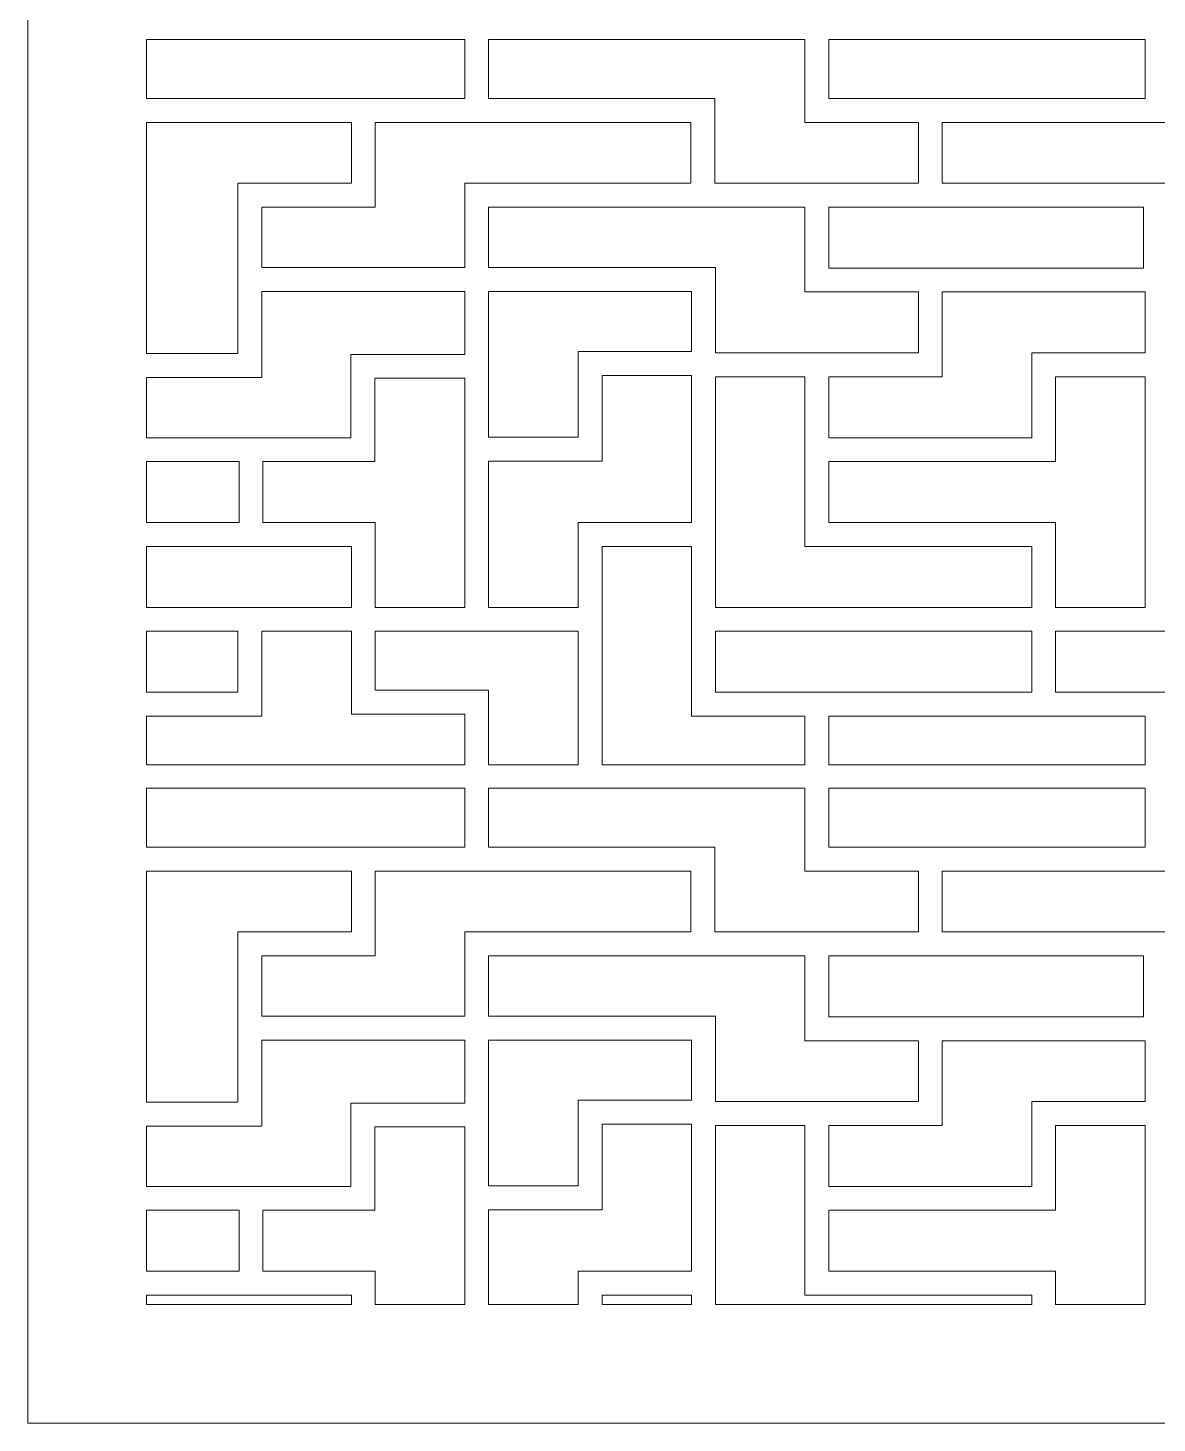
# Model space of a CAD drawing. Header units: centimetres. Extents: x -27.5 to -15.4, y -3.9 to 9.5.
# Drawn here: x -21.109 to -17.878, y -3.792 to 0.199 of the extents above; entities that cross this region are included whole.
import ezdxf

# ---------------------------------------------------------------- set-up
doc = ezdxf.new("R2010")
doc.units = ezdxf.units.CM
doc.header["$MEASUREMENT"] = 0
doc.layers.add('layer 1', color=7, linetype='Continuous')

msp = doc.modelspace()

# ---------------------------------------------------------------- linework, layer by layer
at = {"layer": 'layer 1', "color": 7, "lineweight": 9}
for points, knots in [([(-21.10932, -3.79231), (-21.10932, -3.79231), (-15.37172, -3.79231), (-15.37172, -3.79231), (-15.37172, -3.79231), (-15.37172, -3.79231), (-15.37172, 9.52009), (-15.37172, 9.52009), (-15.37172, 9.52009), (-15.37172, 9.52009), (-21.10932, 9.52009), (-21.10932, 9.52009), (-21.10932, 9.52009), (-21.10932, 9.52009), (-21.10932, -3.79231), (-21.10932, -3.79231)], [0, 0, 0, 0, 0.2, 0.2, 0.2, 0.2, 0.4, 0.4, 0.4, 0.4, 0.6, 0.6, 0.6, 0.6, 1, 1, 1, 1]), ([(-20.77015, -0.00322), (-20.77015, -0.00322), (-20.77015, 0.16549), (-20.77015, 0.16549), (-20.77015, 0.16549), (-20.77015, 0.16549), (-19.85927, 0.16549), (-19.85927, 0.16549), (-19.85927, 0.16549), (-19.85927, 0.16549), (-19.85927, -0.00322), (-19.85927, -0.00322), (-19.85927, -0.00322), (-19.85927, -0.00322), (-20.14967, -0.00322), (-20.14967, -0.00322), (-20.14967, -0.00322), (-20.14967, -0.00322), (-20.77015, -0.00322), (-20.77015, -0.00322)], [0, 0, 0, 0, 0.1666667, 0.1666667, 0.1666667, 0.1666667, 0.3333333, 0.3333333, 0.3333333, 0.3333333, 0.5, 0.5, 0.5, 0.5, 0.6666667, 0.6666667, 0.6666667, 0.6666667, 1, 1, 1, 1]), ([(-19.79103, 0.16549), (-19.79103, 0.16549), (-18.88584, 0.16549), (-18.88584, 0.16549), (-18.88584, 0.16549), (-18.88584, 0.16549), (-18.88584, -0.07146), (-18.88584, -0.07146), (-18.88584, -0.07146), (-18.88584, -0.07146), (-18.56136, -0.07146), (-18.56136, -0.07146), (-18.56136, -0.07146), (-18.56136, -0.07146), (-18.56136, -0.24585), (-18.56136, -0.24585), (-18.56136, -0.24585), (-18.56136, -0.24585), (-18.85172, -0.24585), (-18.85172, -0.24585), (-18.85172, -0.24585), (-18.85172, -0.24585), (-19.14396, -0.24585), (-19.14396, -0.24585), (-19.14396, -0.24585), (-19.14396, -0.24585), (-19.14396, -0.00322), (-19.14396, -0.00322), (-19.14396, -0.00322), (-19.14396, -0.00322), (-19.79103, -0.00322), (-19.79103, -0.00322), (-19.79103, -0.00322), (-19.79103, -0.00322), (-19.79103, 0.16549), (-19.79103, 0.16549)], [0, 0, 0, 0, 0.1, 0.1, 0.1, 0.1, 0.2, 0.2, 0.2, 0.2, 0.3, 0.3, 0.3, 0.3, 0.4, 0.4, 0.4, 0.4, 0.5, 0.5, 0.5, 0.5, 0.6, 0.6, 0.6, 0.6, 0.7, 0.7, 0.7, 0.7, 0.8, 0.8, 0.8, 0.8, 1, 1, 1, 1]), ([(-18.8176, 0.16549), (-18.8176, 0.16549), (-17.9124, 0.16549), (-17.9124, 0.16549), (-17.9124, 0.16549), (-17.9124, 0.16549), (-17.9124, -0.00322), (-17.9124, -0.00322), (-17.9124, -0.00322), (-17.9124, -0.00322), (-18.52724, -0.00322), (-18.52724, -0.00322), (-18.52724, -0.00322), (-18.52724, -0.00322), (-18.8176, -0.00322), (-18.8176, -0.00322), (-18.8176, -0.00322), (-18.8176, -0.00322), (-18.8176, 0.16549), (-18.8176, 0.16549)], [0, 0, 0, 0, 0.1666667, 0.1666667, 0.1666667, 0.1666667, 0.3333333, 0.3333333, 0.3333333, 0.3333333, 0.5, 0.5, 0.5, 0.5, 0.6666667, 0.6666667, 0.6666667, 0.6666667, 1, 1, 1, 1]), ([(-20.77015, -0.73296), (-20.77015, -0.73296), (-20.77015, -0.07146), (-20.77015, -0.07146), (-20.77015, -0.07146), (-20.77015, -0.07146), (-20.1838, -0.07146), (-20.1838, -0.07146), (-20.1838, -0.07146), (-20.1838, -0.07146), (-20.1838, -0.24585), (-20.1838, -0.24585), (-20.1838, -0.24585), (-20.1838, -0.24585), (-20.50823, -0.24585), (-20.50823, -0.24585), (-20.50823, -0.24585), (-20.50823, -0.24585), (-20.50823, -0.52106), (-20.50823, -0.52106), (-20.50823, -0.52106), (-20.50823, -0.52106), (-20.50823, -0.73296), (-20.50823, -0.73296), (-20.50823, -0.73296), (-20.50823, -0.73296), (-20.77015, -0.73296), (-20.77015, -0.73296)], [0, 0, 0, 0, 0.125, 0.125, 0.125, 0.125, 0.25, 0.25, 0.25, 0.25, 0.375, 0.375, 0.375, 0.375, 0.5, 0.5, 0.5, 0.5, 0.625, 0.625, 0.625, 0.625, 0.75, 0.75, 0.75, 0.75, 1, 1, 1, 1]), ([(-20.11555, -0.07146), (-20.11555, -0.07146), (-19.82515, -0.07146), (-19.82515, -0.07146), (-19.82515, -0.07146), (-19.82515, -0.07146), (-19.21221, -0.07146), (-19.21221, -0.07146), (-19.21221, -0.07146), (-19.21221, -0.07146), (-19.21221, -0.24585), (-19.21221, -0.24585), (-19.21221, -0.24585), (-19.21221, -0.24585), (-19.85927, -0.24585), (-19.85927, -0.24585), (-19.85927, -0.24585), (-19.85927, -0.24585), (-19.85927, -0.48694), (-19.85927, -0.48694), (-19.85927, -0.48694), (-19.85927, -0.48694), (-20.43999, -0.48694), (-20.43999, -0.48694), (-20.43999, -0.48694), (-20.43999, -0.48694), (-20.43999, -0.31409), (-20.43999, -0.31409), (-20.43999, -0.31409), (-20.43999, -0.31409), (-20.11555, -0.31409), (-20.11555, -0.31409), (-20.11555, -0.31409), (-20.11555, -0.31409), (-20.11555, -0.07146), (-20.11555, -0.07146)], [0, 0, 0, 0, 0.1, 0.1, 0.1, 0.1, 0.2, 0.2, 0.2, 0.2, 0.3, 0.3, 0.3, 0.3, 0.4, 0.4, 0.4, 0.4, 0.5, 0.5, 0.5, 0.5, 0.6, 0.6, 0.6, 0.6, 0.7, 0.7, 0.7, 0.7, 0.8, 0.8, 0.8, 0.8, 1, 1, 1, 1]), ([(-18.49312, -0.07146), (-18.49312, -0.07146), (-17.87828, -0.07146), (-17.87828, -0.07146), (-17.87828, -0.07146), (-17.87828, -0.07146), (-17.5907, -0.07146), (-17.5907, -0.07146), (-17.5907, -0.07146), (-17.5907, -0.07146), (-17.5907, -0.48849), (-17.5907, -0.48849), (-17.5907, -0.48849), (-17.5907, -0.48849), (-17.84865, -0.48849), (-17.84865, -0.48849), (-17.84865, -0.48849), (-17.84865, -0.48849), (-17.84865, -0.24585), (-17.84865, -0.24585), (-17.84865, -0.24585), (-17.84865, -0.24585), (-18.49312, -0.24585), (-18.49312, -0.24585), (-18.49312, -0.24585), (-18.49312, -0.24585), (-18.49312, -0.07146), (-18.49312, -0.07146)], [0, 0, 0, 0, 0.125, 0.125, 0.125, 0.125, 0.25, 0.25, 0.25, 0.25, 0.375, 0.375, 0.375, 0.375, 0.5, 0.5, 0.5, 0.5, 0.625, 0.625, 0.625, 0.625, 0.75, 0.75, 0.75, 0.75, 1, 1, 1, 1]), ([(-19.17808, -0.31409), (-19.17808, -0.31409), (-18.88584, -0.31409), (-18.88584, -0.31409), (-18.88584, -0.31409), (-18.88584, -0.31409), (-18.88584, -0.55673), (-18.88584, -0.55673), (-18.88584, -0.55673), (-18.88584, -0.55673), (-18.56136, -0.55673), (-18.56136, -0.55673), (-18.56136, -0.55673), (-18.56136, -0.55673), (-18.56136, -0.73112), (-18.56136, -0.73112), (-18.56136, -0.73112), (-18.56136, -0.73112), (-18.85172, -0.73112), (-18.85172, -0.73112), (-18.85172, -0.73112), (-18.85172, -0.73112), (-19.14207, -0.73112), (-19.14207, -0.73112), (-19.14207, -0.73112), (-19.14207, -0.73112), (-19.14207, -0.48694), (-19.14207, -0.48694), (-19.14207, -0.48694), (-19.14207, -0.48694), (-19.79103, -0.48694), (-19.79103, -0.48694), (-19.79103, -0.48694), (-19.79103, -0.48694), (-19.79103, -0.31409), (-19.79103, -0.31409), (-19.79103, -0.31409), (-19.79103, -0.31409), (-19.17808, -0.31409), (-19.17808, -0.31409)], [0, 0, 0, 0, 0.0909091, 0.0909091, 0.0909091, 0.0909091, 0.1818182, 0.1818182, 0.1818182, 0.1818182, 0.2727273, 0.2727273, 0.2727273, 0.2727273, 0.3636364, 0.3636364, 0.3636364, 0.3636364, 0.4545455, 0.4545455, 0.4545455, 0.4545455, 0.5454545, 0.5454545, 0.5454545, 0.5454545, 0.6363636, 0.6363636, 0.6363636, 0.6363636, 0.7272727, 0.7272727, 0.7272727, 0.7272727, 0.8181818, 0.8181818, 0.8181818, 0.8181818, 1, 1, 1, 1]), ([(-18.52724, -0.31409), (-18.52724, -0.31409), (-17.91689, -0.31409), (-17.91689, -0.31409), (-17.91689, -0.31409), (-17.91689, -0.31409), (-17.91689, -0.48849), (-17.91689, -0.48849), (-17.91689, -0.48849), (-17.91689, -0.48849), (-18.52724, -0.48849), (-18.52724, -0.48849), (-18.52724, -0.48849), (-18.52724, -0.48849), (-18.8176, -0.48849), (-18.8176, -0.48849), (-18.8176, -0.48849), (-18.8176, -0.48849), (-18.8176, -0.31409), (-18.8176, -0.31409), (-18.8176, -0.31409), (-18.8176, -0.31409), (-18.52724, -0.31409), (-18.52724, -0.31409)], [0, 0, 0, 0, 0.1428571, 0.1428571, 0.1428571, 0.1428571, 0.2857143, 0.2857143, 0.2857143, 0.2857143, 0.4285714, 0.4285714, 0.4285714, 0.4285714, 0.5714286, 0.5714286, 0.5714286, 0.5714286, 0.7142857, 0.7142857, 0.7142857, 0.7142857, 1, 1, 1, 1]), ([(-20.77015, -0.97376), (-20.77015, -0.97376), (-20.77015, -0.8012), (-20.77015, -0.8012), (-20.77015, -0.8012), (-20.77015, -0.8012), (-20.43999, -0.8012), (-20.43999, -0.8012), (-20.43999, -0.8012), (-20.43999, -0.8012), (-20.43999, -0.55518), (-20.43999, -0.55518), (-20.43999, -0.55518), (-20.43999, -0.55518), (-19.85927, -0.55518), (-19.85927, -0.55518), (-19.85927, -0.55518), (-19.85927, -0.55518), (-19.85927, -0.73512), (-19.85927, -0.73512), (-19.85927, -0.73512), (-19.85927, -0.73512), (-20.18531, -0.73512), (-20.18531, -0.73512), (-20.18531, -0.73512), (-20.18531, -0.73512), (-20.18531, -0.97376), (-20.18531, -0.97376), (-20.18531, -0.97376), (-20.18531, -0.97376), (-20.47088, -0.97376), (-20.47088, -0.97376), (-20.47088, -0.97376), (-20.47088, -0.97376), (-20.77015, -0.97376), (-20.77015, -0.97376)], [0, 0, 0, 0, 0.1, 0.1, 0.1, 0.1, 0.2, 0.2, 0.2, 0.2, 0.3, 0.3, 0.3, 0.3, 0.4, 0.4, 0.4, 0.4, 0.5, 0.5, 0.5, 0.5, 0.6, 0.6, 0.6, 0.6, 0.7, 0.7, 0.7, 0.7, 0.8, 0.8, 0.8, 0.8, 1, 1, 1, 1]), ([(-19.79103, -0.55518), (-19.79103, -0.55518), (-19.21032, -0.55518), (-19.21032, -0.55518), (-19.21032, -0.55518), (-19.21032, -0.55518), (-19.21032, -0.72734), (-19.21032, -0.72734), (-19.21032, -0.72734), (-19.21032, -0.72734), (-19.53479, -0.72734), (-19.53479, -0.72734), (-19.53479, -0.72734), (-19.53479, -0.72734), (-19.53479, -0.97232), (-19.53479, -0.97232), (-19.53479, -0.97232), (-19.53479, -0.97232), (-19.79103, -0.97232), (-19.79103, -0.97232), (-19.79103, -0.97232), (-19.79103, -0.97232), (-19.79103, -0.76924), (-19.79103, -0.76924), (-19.79103, -0.76924), (-19.79103, -0.76924), (-19.79103, -0.55518), (-19.79103, -0.55518)], [0, 0, 0, 0, 0.125, 0.125, 0.125, 0.125, 0.25, 0.25, 0.25, 0.25, 0.375, 0.375, 0.375, 0.375, 0.5, 0.5, 0.5, 0.5, 0.625, 0.625, 0.625, 0.625, 0.75, 0.75, 0.75, 0.75, 1, 1, 1, 1]), ([(-18.49312, -0.55673), (-18.49312, -0.55673), (-17.9124, -0.55673), (-17.9124, -0.55673), (-17.9124, -0.55673), (-17.9124, -0.55673), (-17.9124, -0.73112), (-17.9124, -0.73112), (-17.9124, -0.73112), (-17.9124, -0.73112), (-18.23688, -0.73112), (-18.23688, -0.73112), (-18.23688, -0.73112), (-18.23688, -0.73112), (-18.23688, -0.97376), (-18.23688, -0.97376), (-18.23688, -0.97376), (-18.23688, -0.97376), (-18.8176, -0.97376), (-18.8176, -0.97376), (-18.8176, -0.97376), (-18.8176, -0.97376), (-18.8176, -0.79936), (-18.8176, -0.79936), (-18.8176, -0.79936), (-18.8176, -0.79936), (-18.49312, -0.79936), (-18.49312, -0.79936), (-18.49312, -0.79936), (-18.49312, -0.79936), (-18.49312, -0.55673), (-18.49312, -0.55673)], [0, 0, 0, 0, 0.1111111, 0.1111111, 0.1111111, 0.1111111, 0.2222222, 0.2222222, 0.2222222, 0.2222222, 0.3333333, 0.3333333, 0.3333333, 0.3333333, 0.4444444, 0.4444444, 0.4444444, 0.4444444, 0.5555556, 0.5555556, 0.5555556, 0.5555556, 0.6666667, 0.6666667, 0.6666667, 0.6666667, 0.7777778, 0.7777778, 0.7777778, 0.7777778, 1, 1, 1, 1]), ([(-19.46655, -1.04056), (-19.46655, -1.04056), (-19.46655, -0.79558), (-19.46655, -0.79558), (-19.46655, -0.79558), (-19.46655, -0.79558), (-19.21032, -0.79558), (-19.21032, -0.79558), (-19.21032, -0.79558), (-19.21032, -0.79558), (-19.21032, -1.21639), (-19.21032, -1.21639), (-19.21032, -1.21639), (-19.21032, -1.21639), (-19.53479, -1.21639), (-19.53479, -1.21639), (-19.53479, -1.21639), (-19.53479, -1.21639), (-19.53479, -1.45902), (-19.53479, -1.45902), (-19.53479, -1.45902), (-19.53479, -1.45902), (-19.79103, -1.45902), (-19.79103, -1.45902), (-19.79103, -1.45902), (-19.79103, -1.45902), (-19.79103, -1.04056), (-19.79103, -1.04056), (-19.79103, -1.04056), (-19.79103, -1.04056), (-19.46655, -1.04056), (-19.46655, -1.04056)], [0, 0, 0, 0, 0.1111111, 0.1111111, 0.1111111, 0.1111111, 0.2222222, 0.2222222, 0.2222222, 0.2222222, 0.3333333, 0.3333333, 0.3333333, 0.3333333, 0.4444444, 0.4444444, 0.4444444, 0.4444444, 0.5555556, 0.5555556, 0.5555556, 0.5555556, 0.6666667, 0.6666667, 0.6666667, 0.6666667, 0.7777778, 0.7777778, 0.7777778, 0.7777778, 1, 1, 1, 1]), ([(-20.11707, -0.80336), (-20.11707, -0.80336), (-19.85927, -0.80336), (-19.85927, -0.80336), (-19.85927, -0.80336), (-19.85927, -0.80336), (-19.85927, -1.00644), (-19.85927, -1.00644), (-19.85927, -1.00644), (-19.85927, -1.00644), (-19.85927, -1.45902), (-19.85927, -1.45902), (-19.85927, -1.45902), (-19.85927, -1.45902), (-20.11551, -1.45902), (-20.11551, -1.45902), (-20.11551, -1.45902), (-20.11551, -1.45902), (-20.11551, -1.21639), (-20.11551, -1.21639), (-20.11551, -1.21639), (-20.11551, -1.21639), (-20.43676, -1.21639), (-20.43676, -1.21639), (-20.43676, -1.21639), (-20.43676, -1.21639), (-20.43676, -1.042), (-20.43676, -1.042), (-20.43676, -1.042), (-20.43676, -1.042), (-20.11707, -1.042), (-20.11707, -1.042), (-20.11707, -1.042), (-20.11707, -1.042), (-20.11707, -0.80336), (-20.11707, -0.80336)], [0, 0, 0, 0, 0.1, 0.1, 0.1, 0.1, 0.2, 0.2, 0.2, 0.2, 0.3, 0.3, 0.3, 0.3, 0.4, 0.4, 0.4, 0.4, 0.5, 0.5, 0.5, 0.5, 0.6, 0.6, 0.6, 0.6, 0.7, 0.7, 0.7, 0.7, 0.8, 0.8, 0.8, 0.8, 1, 1, 1, 1]), ([(-19.14207, -0.79936), (-19.14207, -0.79936), (-18.88584, -0.79936), (-18.88584, -0.79936), (-18.88584, -0.79936), (-18.88584, -0.79936), (-18.88584, -1.00788), (-18.88584, -1.00788), (-18.88584, -1.00788), (-18.88584, -1.00788), (-18.88584, -1.28463), (-18.88584, -1.28463), (-18.88584, -1.28463), (-18.88584, -1.28463), (-18.23688, -1.28463), (-18.23688, -1.28463), (-18.23688, -1.28463), (-18.23688, -1.28463), (-18.23688, -1.45902), (-18.23688, -1.45902), (-18.23688, -1.45902), (-18.23688, -1.45902), (-19.14207, -1.45902), (-19.14207, -1.45902), (-19.14207, -1.45902), (-19.14207, -1.45902), (-19.14207, -1.25051), (-19.14207, -1.25051), (-19.14207, -1.25051), (-19.14207, -1.25051), (-19.14207, -0.79936), (-19.14207, -0.79936)], [0, 0, 0, 0, 0.1111111, 0.1111111, 0.1111111, 0.1111111, 0.2222222, 0.2222222, 0.2222222, 0.2222222, 0.3333333, 0.3333333, 0.3333333, 0.3333333, 0.4444444, 0.4444444, 0.4444444, 0.4444444, 0.5555556, 0.5555556, 0.5555556, 0.5555556, 0.6666667, 0.6666667, 0.6666667, 0.6666667, 0.7777778, 0.7777778, 0.7777778, 0.7777778, 1, 1, 1, 1]), ([(-18.16864, -0.79936), (-18.16864, -0.79936), (-17.9124, -0.79936), (-17.9124, -0.79936), (-17.9124, -0.79936), (-17.9124, -0.79936), (-17.9124, -1.45902), (-17.9124, -1.45902), (-17.9124, -1.45902), (-17.9124, -1.45902), (-18.16864, -1.45902), (-18.16864, -1.45902), (-18.16864, -1.45902), (-18.16864, -1.45902), (-18.16864, -1.21639), (-18.16864, -1.21639), (-18.16864, -1.21639), (-18.16864, -1.21639), (-18.8176, -1.21639), (-18.8176, -1.21639), (-18.8176, -1.21639), (-18.8176, -1.21639), (-18.8176, -1.042), (-18.8176, -1.042), (-18.8176, -1.042), (-18.8176, -1.042), (-18.16864, -1.042), (-18.16864, -1.042), (-18.16864, -1.042), (-18.16864, -1.042), (-18.16864, -0.79936), (-18.16864, -0.79936)], [0, 0, 0, 0, 0.1111111, 0.1111111, 0.1111111, 0.1111111, 0.2222222, 0.2222222, 0.2222222, 0.2222222, 0.3333333, 0.3333333, 0.3333333, 0.3333333, 0.4444444, 0.4444444, 0.4444444, 0.4444444, 0.5555556, 0.5555556, 0.5555556, 0.5555556, 0.6666667, 0.6666667, 0.6666667, 0.6666667, 0.7777778, 0.7777778, 0.7777778, 0.7777778, 1, 1, 1, 1]), ([(-20.77015, -1.21639), (-20.77015, -1.21639), (-20.77015, -1.042), (-20.77015, -1.042), (-20.77015, -1.042), (-20.77015, -1.042), (-20.505, -1.042), (-20.505, -1.042), (-20.505, -1.042), (-20.505, -1.042), (-20.505, -1.21639), (-20.505, -1.21639), (-20.505, -1.21639), (-20.505, -1.21639), (-20.77015, -1.21639), (-20.77015, -1.21639)], [0, 0, 0, 0, 0.2, 0.2, 0.2, 0.2, 0.4, 0.4, 0.4, 0.4, 0.6, 0.6, 0.6, 0.6, 1, 1, 1, 1]), ([(-20.77015, -1.45902), (-20.77015, -1.45902), (-20.77015, -1.28463), (-20.77015, -1.28463), (-20.77015, -1.28463), (-20.77015, -1.28463), (-20.47088, -1.28463), (-20.47088, -1.28463), (-20.47088, -1.28463), (-20.47088, -1.28463), (-20.18375, -1.28463), (-20.18375, -1.28463), (-20.18375, -1.28463), (-20.18375, -1.28463), (-20.18375, -1.45902), (-20.18375, -1.45902), (-20.18375, -1.45902), (-20.18375, -1.45902), (-20.47411, -1.45902), (-20.47411, -1.45902), (-20.47411, -1.45902), (-20.47411, -1.45902), (-20.77015, -1.45902), (-20.77015, -1.45902)], [0, 0, 0, 0, 0.1428571, 0.1428571, 0.1428571, 0.1428571, 0.2857143, 0.2857143, 0.2857143, 0.2857143, 0.4285714, 0.4285714, 0.4285714, 0.4285714, 0.5714286, 0.5714286, 0.5714286, 0.5714286, 0.7142857, 0.7142857, 0.7142857, 0.7142857, 1, 1, 1, 1]), ([(-19.21032, -1.7699), (-19.21032, -1.7699), (-18.88584, -1.7699), (-18.88584, -1.7699), (-18.88584, -1.7699), (-18.88584, -1.7699), (-18.88584, -1.9097), (-18.88584, -1.9097), (-18.88584, -1.9097), (-18.88584, -1.9097), (-19.46655, -1.9097), (-19.46655, -1.9097), (-19.46655, -1.9097), (-19.46655, -1.9097), (-19.46655, -1.49314), (-19.46655, -1.49314), (-19.46655, -1.49314), (-19.46655, -1.49314), (-19.46655, -1.28463), (-19.46655, -1.28463), (-19.46655, -1.28463), (-19.46655, -1.28463), (-19.21032, -1.28463), (-19.21032, -1.28463), (-19.21032, -1.28463), (-19.21032, -1.28463), (-19.21032, -1.49314), (-19.21032, -1.49314), (-19.21032, -1.49314), (-19.21032, -1.49314), (-19.21032, -1.7699), (-19.21032, -1.7699)], [0, 0, 0, 0, 0.1111111, 0.1111111, 0.1111111, 0.1111111, 0.2222222, 0.2222222, 0.2222222, 0.2222222, 0.3333333, 0.3333333, 0.3333333, 0.3333333, 0.4444444, 0.4444444, 0.4444444, 0.4444444, 0.5555556, 0.5555556, 0.5555556, 0.5555556, 0.6666667, 0.6666667, 0.6666667, 0.6666667, 0.7777778, 0.7777778, 0.7777778, 0.7777778, 1, 1, 1, 1]), ([(-20.77015, -1.9097), (-20.77015, -1.9097), (-20.77015, -1.7699), (-20.77015, -1.7699), (-20.77015, -1.7699), (-20.77015, -1.7699), (-20.43999, -1.7699), (-20.43999, -1.7699), (-20.43999, -1.7699), (-20.43999, -1.7699), (-20.43999, -1.52726), (-20.43999, -1.52726), (-20.43999, -1.52726), (-20.43999, -1.52726), (-20.18375, -1.52726), (-20.18375, -1.52726), (-20.18375, -1.52726), (-20.18375, -1.52726), (-20.18375, -1.76423), (-20.18375, -1.76423), (-20.18375, -1.76423), (-20.18375, -1.76423), (-19.85927, -1.76423), (-19.85927, -1.76423), (-19.85927, -1.76423), (-19.85927, -1.76423), (-19.85927, -1.9097), (-19.85927, -1.9097), (-19.85927, -1.9097), (-19.85927, -1.9097), (-20.77015, -1.9097), (-20.77015, -1.9097)], [0, 0, 0, 0, 0.1111111, 0.1111111, 0.1111111, 0.1111111, 0.2222222, 0.2222222, 0.2222222, 0.2222222, 0.3333333, 0.3333333, 0.3333333, 0.3333333, 0.4444444, 0.4444444, 0.4444444, 0.4444444, 0.5555556, 0.5555556, 0.5555556, 0.5555556, 0.6666667, 0.6666667, 0.6666667, 0.6666667, 0.7777778, 0.7777778, 0.7777778, 0.7777778, 1, 1, 1, 1]), ([(-20.77015, -1.70166), (-20.77015, -1.70166), (-20.77015, -1.52726), (-20.77015, -1.52726), (-20.77015, -1.52726), (-20.77015, -1.52726), (-20.50823, -1.52726), (-20.50823, -1.52726), (-20.50823, -1.52726), (-20.50823, -1.52726), (-20.50823, -1.70166), (-20.50823, -1.70166), (-20.50823, -1.70166), (-20.50823, -1.70166), (-20.77015, -1.70166), (-20.77015, -1.70166)], [0, 0, 0, 0, 0.2, 0.2, 0.2, 0.2, 0.4, 0.4, 0.4, 0.4, 0.6, 0.6, 0.6, 0.6, 1, 1, 1, 1]), ([(-20.11551, -1.52726), (-20.11551, -1.52726), (-19.82515, -1.52726), (-19.82515, -1.52726), (-19.82515, -1.52726), (-19.82515, -1.52726), (-19.53479, -1.52726), (-19.53479, -1.52726), (-19.53479, -1.52726), (-19.53479, -1.52726), (-19.53479, -1.9097), (-19.53479, -1.9097), (-19.53479, -1.9097), (-19.53479, -1.9097), (-19.79103, -1.9097), (-19.79103, -1.9097), (-19.79103, -1.9097), (-19.79103, -1.9097), (-19.79103, -1.69599), (-19.79103, -1.69599), (-19.79103, -1.69599), (-19.79103, -1.69599), (-20.11551, -1.69599), (-20.11551, -1.69599), (-20.11551, -1.69599), (-20.11551, -1.69599), (-20.11551, -1.52726), (-20.11551, -1.52726)], [0, 0, 0, 0, 0.125, 0.125, 0.125, 0.125, 0.25, 0.25, 0.25, 0.25, 0.375, 0.375, 0.375, 0.375, 0.5, 0.5, 0.5, 0.5, 0.625, 0.625, 0.625, 0.625, 0.75, 0.75, 0.75, 0.75, 1, 1, 1, 1]), ([(-19.14207, -1.52726), (-19.14207, -1.52726), (-18.23688, -1.52726), (-18.23688, -1.52726), (-18.23688, -1.52726), (-18.23688, -1.52726), (-18.23688, -1.70166), (-18.23688, -1.70166), (-18.23688, -1.70166), (-18.23688, -1.70166), (-18.85172, -1.70166), (-18.85172, -1.70166), (-18.85172, -1.70166), (-18.85172, -1.70166), (-19.14207, -1.70166), (-19.14207, -1.70166), (-19.14207, -1.70166), (-19.14207, -1.70166), (-19.14207, -1.52726), (-19.14207, -1.52726)], [0, 0, 0, 0, 0.1666667, 0.1666667, 0.1666667, 0.1666667, 0.3333333, 0.3333333, 0.3333333, 0.3333333, 0.5, 0.5, 0.5, 0.5, 0.6666667, 0.6666667, 0.6666667, 0.6666667, 1, 1, 1, 1]), ([(-18.16864, -1.52726), (-18.16864, -1.52726), (-17.87828, -1.52726), (-17.87828, -1.52726), (-17.87828, -1.52726), (-17.87828, -1.52726), (-17.5538, -1.52726), (-17.5538, -1.52726), (-17.5538, -1.52726), (-17.5538, -1.52726), (-17.26345, -1.52726), (-17.26345, -1.52726), (-17.26345, -1.52726), (-17.26345, -1.52726), (-17.26345, -1.70166), (-17.26345, -1.70166), (-17.26345, -1.70166), (-17.26345, -1.70166), (-17.58793, -1.70166), (-17.58793, -1.70166), (-17.58793, -1.70166), (-17.58793, -1.70166), (-17.58793, -1.9097), (-17.58793, -1.9097), (-17.58793, -1.9097), (-17.58793, -1.9097), (-17.84416, -1.9097), (-17.84416, -1.9097), (-17.84416, -1.9097), (-17.84416, -1.9097), (-17.84416, -1.70166), (-17.84416, -1.70166), (-17.84416, -1.70166), (-17.84416, -1.70166), (-18.16864, -1.70166), (-18.16864, -1.70166), (-18.16864, -1.70166), (-18.16864, -1.70166), (-18.16864, -1.52726), (-18.16864, -1.52726)], [0, 0, 0, 0, 0.0909091, 0.0909091, 0.0909091, 0.0909091, 0.1818182, 0.1818182, 0.1818182, 0.1818182, 0.2727273, 0.2727273, 0.2727273, 0.2727273, 0.3636364, 0.3636364, 0.3636364, 0.3636364, 0.4545455, 0.4545455, 0.4545455, 0.4545455, 0.5454545, 0.5454545, 0.5454545, 0.5454545, 0.6363636, 0.6363636, 0.6363636, 0.6363636, 0.7272727, 0.7272727, 0.7272727, 0.7272727, 0.8181818, 0.8181818, 0.8181818, 0.8181818, 1, 1, 1, 1]), ([(-18.20276, -1.7699), (-18.20276, -1.7699), (-17.9124, -1.7699), (-17.9124, -1.7699), (-17.9124, -1.7699), (-17.9124, -1.7699), (-17.9124, -1.9097), (-17.9124, -1.9097), (-17.9124, -1.9097), (-17.9124, -1.9097), (-18.8176, -1.9097), (-18.8176, -1.9097), (-18.8176, -1.9097), (-18.8176, -1.9097), (-18.8176, -1.7699), (-18.8176, -1.7699), (-18.8176, -1.7699), (-18.8176, -1.7699), (-18.20276, -1.7699), (-18.20276, -1.7699)], [0, 0, 0, 0, 0.1666667, 0.1666667, 0.1666667, 0.1666667, 0.3333333, 0.3333333, 0.3333333, 0.3333333, 0.5, 0.5, 0.5, 0.5, 0.6666667, 0.6666667, 0.6666667, 0.6666667, 1, 1, 1, 1]), ([(-20.77015, -2.14486), (-20.77015, -2.14486), (-20.77015, -1.97615), (-20.77015, -1.97615), (-20.77015, -1.97615), (-20.77015, -1.97615), (-19.85927, -1.97615), (-19.85927, -1.97615), (-19.85927, -1.97615), (-19.85927, -1.97615), (-19.85927, -2.14486), (-19.85927, -2.14486), (-19.85927, -2.14486), (-19.85927, -2.14486), (-20.14967, -2.14486), (-20.14967, -2.14486), (-20.14967, -2.14486), (-20.14967, -2.14486), (-20.77015, -2.14486), (-20.77015, -2.14486)], [0, 0, 0, 0, 0.1666667, 0.1666667, 0.1666667, 0.1666667, 0.3333333, 0.3333333, 0.3333333, 0.3333333, 0.5, 0.5, 0.5, 0.5, 0.6666667, 0.6666667, 0.6666667, 0.6666667, 1, 1, 1, 1]), ([(-19.79103, -1.97615), (-19.79103, -1.97615), (-18.88584, -1.97615), (-18.88584, -1.97615), (-18.88584, -1.97615), (-18.88584, -1.97615), (-18.88584, -2.2131), (-18.88584, -2.2131), (-18.88584, -2.2131), (-18.88584, -2.2131), (-18.56136, -2.2131), (-18.56136, -2.2131), (-18.56136, -2.2131), (-18.56136, -2.2131), (-18.56136, -2.38749), (-18.56136, -2.38749), (-18.56136, -2.38749), (-18.56136, -2.38749), (-18.85172, -2.38749), (-18.85172, -2.38749), (-18.85172, -2.38749), (-18.85172, -2.38749), (-19.14396, -2.38749), (-19.14396, -2.38749), (-19.14396, -2.38749), (-19.14396, -2.38749), (-19.14396, -2.14486), (-19.14396, -2.14486), (-19.14396, -2.14486), (-19.14396, -2.14486), (-19.79103, -2.14486), (-19.79103, -2.14486), (-19.79103, -2.14486), (-19.79103, -2.14486), (-19.79103, -1.97615), (-19.79103, -1.97615)], [0, 0, 0, 0, 0.1, 0.1, 0.1, 0.1, 0.2, 0.2, 0.2, 0.2, 0.3, 0.3, 0.3, 0.3, 0.4, 0.4, 0.4, 0.4, 0.5, 0.5, 0.5, 0.5, 0.6, 0.6, 0.6, 0.6, 0.7, 0.7, 0.7, 0.7, 0.8, 0.8, 0.8, 0.8, 1, 1, 1, 1]), ([(-18.8176, -1.97615), (-18.8176, -1.97615), (-17.9124, -1.97615), (-17.9124, -1.97615), (-17.9124, -1.97615), (-17.9124, -1.97615), (-17.9124, -2.14486), (-17.9124, -2.14486), (-17.9124, -2.14486), (-17.9124, -2.14486), (-18.52724, -2.14486), (-18.52724, -2.14486), (-18.52724, -2.14486), (-18.52724, -2.14486), (-18.8176, -2.14486), (-18.8176, -2.14486), (-18.8176, -2.14486), (-18.8176, -2.14486), (-18.8176, -1.97615), (-18.8176, -1.97615)], [0, 0, 0, 0, 0.1666667, 0.1666667, 0.1666667, 0.1666667, 0.3333333, 0.3333333, 0.3333333, 0.3333333, 0.5, 0.5, 0.5, 0.5, 0.6666667, 0.6666667, 0.6666667, 0.6666667, 1, 1, 1, 1]), ([(-20.77015, -2.8746), (-20.77015, -2.8746), (-20.77015, -2.2131), (-20.77015, -2.2131), (-20.77015, -2.2131), (-20.77015, -2.2131), (-20.1838, -2.2131), (-20.1838, -2.2131), (-20.1838, -2.2131), (-20.1838, -2.2131), (-20.1838, -2.38749), (-20.1838, -2.38749), (-20.1838, -2.38749), (-20.1838, -2.38749), (-20.50823, -2.38749), (-20.50823, -2.38749), (-20.50823, -2.38749), (-20.50823, -2.38749), (-20.50823, -2.66269), (-20.50823, -2.66269), (-20.50823, -2.66269), (-20.50823, -2.66269), (-20.50823, -2.8746), (-20.50823, -2.8746), (-20.50823, -2.8746), (-20.50823, -2.8746), (-20.77015, -2.8746), (-20.77015, -2.8746)], [0, 0, 0, 0, 0.125, 0.125, 0.125, 0.125, 0.25, 0.25, 0.25, 0.25, 0.375, 0.375, 0.375, 0.375, 0.5, 0.5, 0.5, 0.5, 0.625, 0.625, 0.625, 0.625, 0.75, 0.75, 0.75, 0.75, 1, 1, 1, 1]), ([(-20.11555, -2.2131), (-20.11555, -2.2131), (-19.82515, -2.2131), (-19.82515, -2.2131), (-19.82515, -2.2131), (-19.82515, -2.2131), (-19.21221, -2.2131), (-19.21221, -2.2131), (-19.21221, -2.2131), (-19.21221, -2.2131), (-19.21221, -2.38749), (-19.21221, -2.38749), (-19.21221, -2.38749), (-19.21221, -2.38749), (-19.85927, -2.38749), (-19.85927, -2.38749), (-19.85927, -2.38749), (-19.85927, -2.38749), (-19.85927, -2.62857), (-19.85927, -2.62857), (-19.85927, -2.62857), (-19.85927, -2.62857), (-20.43999, -2.62857), (-20.43999, -2.62857), (-20.43999, -2.62857), (-20.43999, -2.62857), (-20.43999, -2.45573), (-20.43999, -2.45573), (-20.43999, -2.45573), (-20.43999, -2.45573), (-20.11555, -2.45573), (-20.11555, -2.45573), (-20.11555, -2.45573), (-20.11555, -2.45573), (-20.11555, -2.2131), (-20.11555, -2.2131)], [0, 0, 0, 0, 0.1, 0.1, 0.1, 0.1, 0.2, 0.2, 0.2, 0.2, 0.3, 0.3, 0.3, 0.3, 0.4, 0.4, 0.4, 0.4, 0.5, 0.5, 0.5, 0.5, 0.6, 0.6, 0.6, 0.6, 0.7, 0.7, 0.7, 0.7, 0.8, 0.8, 0.8, 0.8, 1, 1, 1, 1]), ([(-18.49312, -2.2131), (-18.49312, -2.2131), (-17.87828, -2.2131), (-17.87828, -2.2131), (-17.87828, -2.2131), (-17.87828, -2.2131), (-17.5907, -2.2131), (-17.5907, -2.2131), (-17.5907, -2.2131), (-17.5907, -2.2131), (-17.5907, -2.63012), (-17.5907, -2.63012), (-17.5907, -2.63012), (-17.5907, -2.63012), (-17.84865, -2.63012), (-17.84865, -2.63012), (-17.84865, -2.63012), (-17.84865, -2.63012), (-17.84865, -2.38749), (-17.84865, -2.38749), (-17.84865, -2.38749), (-17.84865, -2.38749), (-18.49312, -2.38749), (-18.49312, -2.38749), (-18.49312, -2.38749), (-18.49312, -2.38749), (-18.49312, -2.2131), (-18.49312, -2.2131)], [0, 0, 0, 0, 0.125, 0.125, 0.125, 0.125, 0.25, 0.25, 0.25, 0.25, 0.375, 0.375, 0.375, 0.375, 0.5, 0.5, 0.5, 0.5, 0.625, 0.625, 0.625, 0.625, 0.75, 0.75, 0.75, 0.75, 1, 1, 1, 1]), ([(-19.17808, -2.45573), (-19.17808, -2.45573), (-18.88584, -2.45573), (-18.88584, -2.45573), (-18.88584, -2.45573), (-18.88584, -2.45573), (-18.88584, -2.69836), (-18.88584, -2.69836), (-18.88584, -2.69836), (-18.88584, -2.69836), (-18.56136, -2.69836), (-18.56136, -2.69836), (-18.56136, -2.69836), (-18.56136, -2.69836), (-18.56136, -2.87276), (-18.56136, -2.87276), (-18.56136, -2.87276), (-18.56136, -2.87276), (-18.85172, -2.87276), (-18.85172, -2.87276), (-18.85172, -2.87276), (-18.85172, -2.87276), (-19.14207, -2.87276), (-19.14207, -2.87276), (-19.14207, -2.87276), (-19.14207, -2.87276), (-19.14207, -2.62857), (-19.14207, -2.62857), (-19.14207, -2.62857), (-19.14207, -2.62857), (-19.79103, -2.62857), (-19.79103, -2.62857), (-19.79103, -2.62857), (-19.79103, -2.62857), (-19.79103, -2.45573), (-19.79103, -2.45573), (-19.79103, -2.45573), (-19.79103, -2.45573), (-19.17808, -2.45573), (-19.17808, -2.45573)], [0, 0, 0, 0, 0.0909091, 0.0909091, 0.0909091, 0.0909091, 0.1818182, 0.1818182, 0.1818182, 0.1818182, 0.2727273, 0.2727273, 0.2727273, 0.2727273, 0.3636364, 0.3636364, 0.3636364, 0.3636364, 0.4545455, 0.4545455, 0.4545455, 0.4545455, 0.5454545, 0.5454545, 0.5454545, 0.5454545, 0.6363636, 0.6363636, 0.6363636, 0.6363636, 0.7272727, 0.7272727, 0.7272727, 0.7272727, 0.8181818, 0.8181818, 0.8181818, 0.8181818, 1, 1, 1, 1]), ([(-18.52724, -2.45573), (-18.52724, -2.45573), (-17.91689, -2.45573), (-17.91689, -2.45573), (-17.91689, -2.45573), (-17.91689, -2.45573), (-17.91689, -2.63012), (-17.91689, -2.63012), (-17.91689, -2.63012), (-17.91689, -2.63012), (-18.52724, -2.63012), (-18.52724, -2.63012), (-18.52724, -2.63012), (-18.52724, -2.63012), (-18.8176, -2.63012), (-18.8176, -2.63012), (-18.8176, -2.63012), (-18.8176, -2.63012), (-18.8176, -2.45573), (-18.8176, -2.45573), (-18.8176, -2.45573), (-18.8176, -2.45573), (-18.52724, -2.45573), (-18.52724, -2.45573)], [0, 0, 0, 0, 0.1428571, 0.1428571, 0.1428571, 0.1428571, 0.2857143, 0.2857143, 0.2857143, 0.2857143, 0.4285714, 0.4285714, 0.4285714, 0.4285714, 0.5714286, 0.5714286, 0.5714286, 0.5714286, 0.7142857, 0.7142857, 0.7142857, 0.7142857, 1, 1, 1, 1]), ([(-20.77015, -3.11539), (-20.77015, -3.11539), (-20.77015, -2.94284), (-20.77015, -2.94284), (-20.77015, -2.94284), (-20.77015, -2.94284), (-20.43999, -2.94284), (-20.43999, -2.94284), (-20.43999, -2.94284), (-20.43999, -2.94284), (-20.43999, -2.69681), (-20.43999, -2.69681), (-20.43999, -2.69681), (-20.43999, -2.69681), (-19.85927, -2.69681), (-19.85927, -2.69681), (-19.85927, -2.69681), (-19.85927, -2.69681), (-19.85927, -2.87676), (-19.85927, -2.87676), (-19.85927, -2.87676), (-19.85927, -2.87676), (-20.18531, -2.87676), (-20.18531, -2.87676), (-20.18531, -2.87676), (-20.18531, -2.87676), (-20.18531, -3.11539), (-20.18531, -3.11539), (-20.18531, -3.11539), (-20.18531, -3.11539), (-20.47088, -3.11539), (-20.47088, -3.11539), (-20.47088, -3.11539), (-20.47088, -3.11539), (-20.77015, -3.11539), (-20.77015, -3.11539)], [0, 0, 0, 0, 0.1, 0.1, 0.1, 0.1, 0.2, 0.2, 0.2, 0.2, 0.3, 0.3, 0.3, 0.3, 0.4, 0.4, 0.4, 0.4, 0.5, 0.5, 0.5, 0.5, 0.6, 0.6, 0.6, 0.6, 0.7, 0.7, 0.7, 0.7, 0.8, 0.8, 0.8, 0.8, 1, 1, 1, 1]), ([(-19.79103, -3.11396), (-19.79103, -3.11396), (-19.79103, -2.91088), (-19.79103, -2.91088), (-19.79103, -2.91088), (-19.79103, -2.91088), (-19.79103, -2.69681), (-19.79103, -2.69681), (-19.79103, -2.69681), (-19.79103, -2.69681), (-19.21032, -2.69681), (-19.21032, -2.69681), (-19.21032, -2.69681), (-19.21032, -2.69681), (-19.21032, -2.86898), (-19.21032, -2.86898), (-19.21032, -2.86898), (-19.21032, -2.86898), (-19.53479, -2.86898), (-19.53479, -2.86898), (-19.53479, -2.86898), (-19.53479, -2.86898), (-19.53479, -3.11396), (-19.53479, -3.11396), (-19.53479, -3.11396), (-19.53479, -3.11396), (-19.79103, -3.11396), (-19.79103, -3.11396)], [0, 0, 0, 0, 0.125, 0.125, 0.125, 0.125, 0.25, 0.25, 0.25, 0.25, 0.375, 0.375, 0.375, 0.375, 0.5, 0.5, 0.5, 0.5, 0.625, 0.625, 0.625, 0.625, 0.75, 0.75, 0.75, 0.75, 1, 1, 1, 1]), ([(-18.49312, -2.69836), (-18.49312, -2.69836), (-17.9124, -2.69836), (-17.9124, -2.69836), (-17.9124, -2.69836), (-17.9124, -2.69836), (-17.9124, -2.87276), (-17.9124, -2.87276), (-17.9124, -2.87276), (-17.9124, -2.87276), (-18.23688, -2.87276), (-18.23688, -2.87276), (-18.23688, -2.87276), (-18.23688, -2.87276), (-18.23688, -3.11539), (-18.23688, -3.11539), (-18.23688, -3.11539), (-18.23688, -3.11539), (-18.8176, -3.11539), (-18.8176, -3.11539), (-18.8176, -3.11539), (-18.8176, -3.11539), (-18.8176, -2.941), (-18.8176, -2.941), (-18.8176, -2.941), (-18.8176, -2.941), (-18.49312, -2.941), (-18.49312, -2.941), (-18.49312, -2.941), (-18.49312, -2.941), (-18.49312, -2.69836), (-18.49312, -2.69836)], [0, 0, 0, 0, 0.1111111, 0.1111111, 0.1111111, 0.1111111, 0.2222222, 0.2222222, 0.2222222, 0.2222222, 0.3333333, 0.3333333, 0.3333333, 0.3333333, 0.4444444, 0.4444444, 0.4444444, 0.4444444, 0.5555556, 0.5555556, 0.5555556, 0.5555556, 0.6666667, 0.6666667, 0.6666667, 0.6666667, 0.7777778, 0.7777778, 0.7777778, 0.7777778, 1, 1, 1, 1]), ([(-19.85927, -3.45314), (-19.85927, -3.45314), (-20.11551, -3.45314), (-20.11551, -3.45314), (-20.11551, -3.45314), (-20.11551, -3.45314), (-20.11551, -3.35803), (-20.11551, -3.35803), (-20.11551, -3.35803), (-20.11551, -3.35803), (-20.43676, -3.35803), (-20.43676, -3.35803), (-20.43676, -3.35803), (-20.43676, -3.35803), (-20.43676, -3.18363), (-20.43676, -3.18363), (-20.43676, -3.18363), (-20.43676, -3.18363), (-20.11707, -3.18363), (-20.11707, -3.18363), (-20.11707, -3.18363), (-20.11707, -3.18363), (-20.11707, -2.945), (-20.11707, -2.945), (-20.11707, -2.945), (-20.11707, -2.945), (-19.85927, -2.945), (-19.85927, -2.945), (-19.85927, -2.945), (-19.85927, -2.945), (-19.85927, -3.14808), (-19.85927, -3.14808), (-19.85927, -3.14808), (-19.85927, -3.14808), (-19.85927, -3.45314), (-19.85927, -3.45314)], [0, 0, 0, 0, 0.1, 0.1, 0.1, 0.1, 0.2, 0.2, 0.2, 0.2, 0.3, 0.3, 0.3, 0.3, 0.4, 0.4, 0.4, 0.4, 0.5, 0.5, 0.5, 0.5, 0.6, 0.6, 0.6, 0.6, 0.7, 0.7, 0.7, 0.7, 0.8, 0.8, 0.8, 0.8, 1, 1, 1, 1]), ([(-19.53479, -3.45314), (-19.53479, -3.45314), (-19.79103, -3.45314), (-19.79103, -3.45314), (-19.79103, -3.45314), (-19.79103, -3.45314), (-19.79103, -3.1822), (-19.79103, -3.1822), (-19.79103, -3.1822), (-19.79103, -3.1822), (-19.46655, -3.1822), (-19.46655, -3.1822), (-19.46655, -3.1822), (-19.46655, -3.1822), (-19.46655, -2.93722), (-19.46655, -2.93722), (-19.46655, -2.93722), (-19.46655, -2.93722), (-19.21032, -2.93722), (-19.21032, -2.93722), (-19.21032, -2.93722), (-19.21032, -2.93722), (-19.21032, -3.35803), (-19.21032, -3.35803), (-19.21032, -3.35803), (-19.21032, -3.35803), (-19.53479, -3.35803), (-19.53479, -3.35803), (-19.53479, -3.35803), (-19.53479, -3.35803), (-19.53479, -3.45314), (-19.53479, -3.45314)], [0, 0, 0, 0, 0.1111111, 0.1111111, 0.1111111, 0.1111111, 0.2222222, 0.2222222, 0.2222222, 0.2222222, 0.3333333, 0.3333333, 0.3333333, 0.3333333, 0.4444444, 0.4444444, 0.4444444, 0.4444444, 0.5555556, 0.5555556, 0.5555556, 0.5555556, 0.6666667, 0.6666667, 0.6666667, 0.6666667, 0.7777778, 0.7777778, 0.7777778, 0.7777778, 1, 1, 1, 1]), ([(-18.23688, -3.45314), (-18.23688, -3.45314), (-19.14207, -3.45314), (-19.14207, -3.45314), (-19.14207, -3.45314), (-19.14207, -3.45314), (-19.14207, -3.39215), (-19.14207, -3.39215), (-19.14207, -3.39215), (-19.14207, -3.39215), (-19.14207, -2.941), (-19.14207, -2.941), (-19.14207, -2.941), (-19.14207, -2.941), (-18.88584, -2.941), (-18.88584, -2.941), (-18.88584, -2.941), (-18.88584, -2.941), (-18.88584, -3.14951), (-18.88584, -3.14951), (-18.88584, -3.14951), (-18.88584, -3.14951), (-18.88584, -3.42627), (-18.88584, -3.42627), (-18.88584, -3.42627), (-18.88584, -3.42627), (-18.23688, -3.42627), (-18.23688, -3.42627), (-18.23688, -3.42627), (-18.23688, -3.42627), (-18.23688, -3.45314), (-18.23688, -3.45314)], [0, 0, 0, 0, 0.1111111, 0.1111111, 0.1111111, 0.1111111, 0.2222222, 0.2222222, 0.2222222, 0.2222222, 0.3333333, 0.3333333, 0.3333333, 0.3333333, 0.4444444, 0.4444444, 0.4444444, 0.4444444, 0.5555556, 0.5555556, 0.5555556, 0.5555556, 0.6666667, 0.6666667, 0.6666667, 0.6666667, 0.7777778, 0.7777778, 0.7777778, 0.7777778, 1, 1, 1, 1]), ([(-17.9124, -3.45314), (-17.9124, -3.45314), (-18.16864, -3.45314), (-18.16864, -3.45314), (-18.16864, -3.45314), (-18.16864, -3.45314), (-18.16864, -3.35803), (-18.16864, -3.35803), (-18.16864, -3.35803), (-18.16864, -3.35803), (-18.8176, -3.35803), (-18.8176, -3.35803), (-18.8176, -3.35803), (-18.8176, -3.35803), (-18.8176, -3.18363), (-18.8176, -3.18363), (-18.8176, -3.18363), (-18.8176, -3.18363), (-18.16864, -3.18363), (-18.16864, -3.18363), (-18.16864, -3.18363), (-18.16864, -3.18363), (-18.16864, -2.941), (-18.16864, -2.941), (-18.16864, -2.941), (-18.16864, -2.941), (-17.9124, -2.941), (-17.9124, -2.941), (-17.9124, -2.941), (-17.9124, -2.941), (-17.9124, -3.45314), (-17.9124, -3.45314)], [0, 0, 0, 0, 0.1111111, 0.1111111, 0.1111111, 0.1111111, 0.2222222, 0.2222222, 0.2222222, 0.2222222, 0.3333333, 0.3333333, 0.3333333, 0.3333333, 0.4444444, 0.4444444, 0.4444444, 0.4444444, 0.5555556, 0.5555556, 0.5555556, 0.5555556, 0.6666667, 0.6666667, 0.6666667, 0.6666667, 0.7777778, 0.7777778, 0.7777778, 0.7777778, 1, 1, 1, 1]), ([(-20.77015, -3.35803), (-20.77015, -3.35803), (-20.77015, -3.18363), (-20.77015, -3.18363), (-20.77015, -3.18363), (-20.77015, -3.18363), (-20.505, -3.18363), (-20.505, -3.18363), (-20.505, -3.18363), (-20.505, -3.18363), (-20.505, -3.35803), (-20.505, -3.35803), (-20.505, -3.35803), (-20.505, -3.35803), (-20.77015, -3.35803), (-20.77015, -3.35803)], [0, 0, 0, 0, 0.2, 0.2, 0.2, 0.2, 0.4, 0.4, 0.4, 0.4, 0.6, 0.6, 0.6, 0.6, 1, 1, 1, 1]), ([(-20.18375, -3.45314), (-20.18375, -3.45314), (-20.77015, -3.45314), (-20.77015, -3.45314), (-20.77015, -3.45314), (-20.77015, -3.45314), (-20.77015, -3.42627), (-20.77015, -3.42627), (-20.77015, -3.42627), (-20.77015, -3.42627), (-20.47088, -3.42627), (-20.47088, -3.42627), (-20.47088, -3.42627), (-20.47088, -3.42627), (-20.18375, -3.42627), (-20.18375, -3.42627), (-20.18375, -3.42627), (-20.18375, -3.42627), (-20.18375, -3.45314), (-20.18375, -3.45314)], [0, 0, 0, 0, 0.1666667, 0.1666667, 0.1666667, 0.1666667, 0.3333333, 0.3333333, 0.3333333, 0.3333333, 0.5, 0.5, 0.5, 0.5, 0.6666667, 0.6666667, 0.6666667, 0.6666667, 1, 1, 1, 1]), ([(-19.21032, -3.45314), (-19.21032, -3.45314), (-19.46655, -3.45314), (-19.46655, -3.45314), (-19.46655, -3.45314), (-19.46655, -3.45314), (-19.46655, -3.42627), (-19.46655, -3.42627), (-19.46655, -3.42627), (-19.46655, -3.42627), (-19.21032, -3.42627), (-19.21032, -3.42627), (-19.21032, -3.42627), (-19.21032, -3.42627), (-19.21032, -3.45314), (-19.21032, -3.45314)], [0, 0, 0, 0, 0.2, 0.2, 0.2, 0.2, 0.4, 0.4, 0.4, 0.4, 0.6, 0.6, 0.6, 0.6, 1, 1, 1, 1])]:
    msp.add_open_spline(points, degree=3, knots=knots, dxfattribs=at)

doc.saveas('drawing.dxf')
